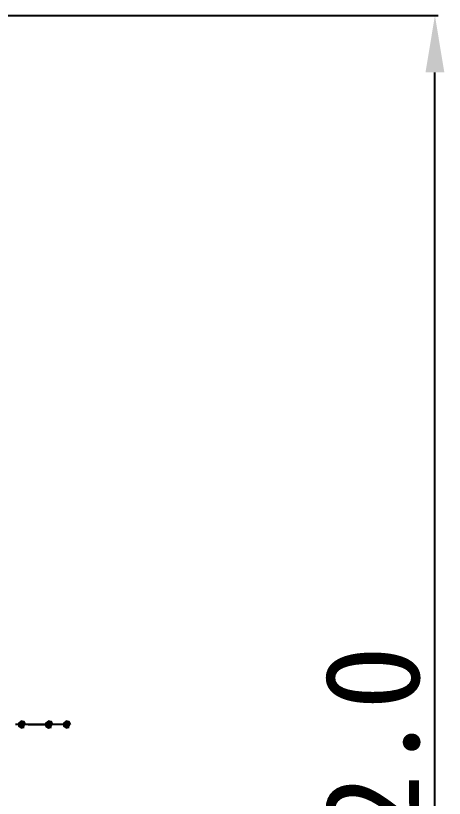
# Model space of a CAD drawing. Header units: millimetres. Extents: x 2423 to 7028, y 909 to 2460.
# Drawn here: x 6421.3 to 6557.5, y 1495.9 to 1744.3 of the extents above; entities that cross this region are included whole.
import ezdxf

# ---------------------------------------------------------------- set-up
doc = ezdxf.new("R2010")
doc.units = ezdxf.units.MM
doc.layers.add('DIM', color=2, linetype='Continuous')
doc.styles.get("Standard").update_dxf_attribs({"font": ''})
doc.styles.get('Standard').set_extended_font_data('SimSun')
doc.dimstyles.get("Standard").update_dxf_attribs({"dimscale": 6, "dimtxt": 5, "dimasz": 3, "dimexe": 0.18, "dimexo": 0.0625, "dimgap": 0.8, "dimtad": 1, "dimtoh": 1, "dimdec": 1, "dimzin": 0, "dimdsep": 46, "dimtxsty": 'Standard', "dimcen": 0.09, "dimclrd": 256, "dimclre": 256, "dimclrt": 256, "dimadec": 0, "dimazin": 2, "dimtfac": 1, "dimtdec": 1, "dimtofl": 0, "dimtmove": 0, "dimatfit": 3, "dimfxl": 0, "dimtolj": 1, "dimtzin": 0, "dimarcsym": 0})

# ---------------------------------------------------------------- blocks, each defined once
blk = doc.blocks.new('*D20')
at = {"layer": 'Defpoints', "color": 0}
for p in [(6316.55, 1744.33), (6554.5, 1744.33), (6316.55, 1242.33)]:
    blk.add_point(p, dxfattribs=at)
at = {"layer": 'DIM', "lineweight": -2}
for p, q in [((6316.93, 1744.33), (6555.58, 1744.33)), ((6554.5, 1260.33), (6554.5, 1726.33)), ((6316.93, 1242.33), (6555.58, 1242.33))]:
    blk.add_line(p, q, dxfattribs=at)
at = {"layer": 'DIM'}
for points in [[(6551.5, 1726.33), (6557.5, 1726.33), (6554.5, 1744.33)], [(6551.5, 1260.33), (6557.5, 1260.33), (6554.5, 1242.33)]]:
    blk.add_solid(points, dxfattribs=at)
at = {"layer": 'DIM', "insert": (6534.7, 1493.33), "char_height": 30, "attachment_point": 5, "rotation": 90}
blk.add_mtext('\\A1;502.0', dxfattribs=at)

msp = doc.modelspace()

# ---------------------------------------------------------------- hatches: boundary and pattern name
for points in [[(6424.37, 1519.33), (6423.95, 1520.2), (6423, 1520.42), (6422.24, 1519.81), (6422.24, 1518.84), (6423, 1518.24), (6423.95, 1518.45)], [(6433.02, 1519.33), (6432.6, 1520.2), (6431.66, 1520.42), (6430.9, 1519.81), (6430.9, 1518.84), (6431.66, 1518.24), (6432.6, 1518.45)], [(6438.71, 1519.33), (6438.29, 1520.2), (6437.34, 1520.42), (6436.58, 1519.81), (6436.58, 1518.84), (6437.34, 1518.24), (6438.29, 1518.45)]]:
    msp.add_hatch(color=256).paths.add_polyline_path(points)

# ---------------------------------------------------------------- linework, layer by layer
msp.add_line((6437.59, 1519.33), (6421.25, 1519.33))
for points in [[(6424.37, 1519.33), (6423.95, 1520.2), (6423, 1520.42), (6422.24, 1519.81), (6422.24, 1518.84), (6423, 1518.24), (6423.95, 1518.45)], [(6433.02, 1519.33), (6432.6, 1520.2), (6431.66, 1520.42), (6430.9, 1519.81), (6430.9, 1518.84), (6431.66, 1518.24), (6432.6, 1518.45)], [(6438.71, 1519.33), (6438.29, 1520.2), (6437.34, 1520.42), (6436.58, 1519.81), (6436.58, 1518.84), (6437.34, 1518.24), (6438.29, 1518.45)]]:
    msp.add_lwpolyline(points)
msp.add_arc((6432.18, 1928.58), 409.26, 268.4707, 269.9619)

# ---------------------------------------------------------------- dimensions: what is measured, and where the dimension line sits
at = {"layer": 'DIM'}
dim = msp.add_linear_dim(base=(6554.5, 1744.33), p1=(6316.55, 1242.33), p2=(6316.55, 1744.33), angle=90, dimstyle='Standard', dxfattribs=at)
dim.commit()
dim.dimension.update_dxf_attribs({"geometry": '*D20', "text_midpoint": (6534.7, 1493.33)})

doc.saveas('drawing.dxf')
